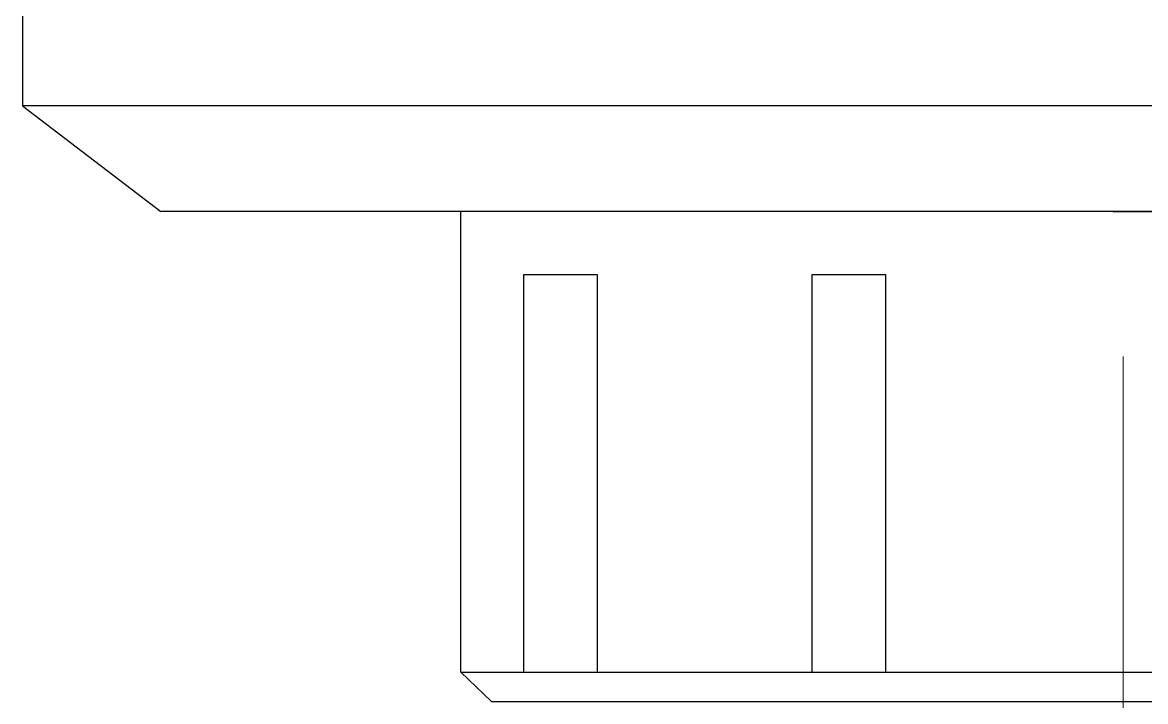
# Model space of a CAD drawing. Header units: millimetres. Extents: x 3795014 to 4300160, y 3869364 to 4016788.
# Drawn here: x 4229125.4 to 4229182.2, y 3922103.5 to 3922137.8 of the extents above; entities that cross this region are included whole.
import ezdxf

# ---------------------------------------------------------------- set-up
doc = ezdxf.new("R2010")
doc.units = ezdxf.units.MM
doc.linetypes.add('CENTER', pattern=[2, 1.25, -0.25, 0.25, -0.25])
doc.layers.add('АРМАТУРА', color=2, linetype='Continuous')
doc.layers.add('Дополнительная', color=7, linetype='Continuous', lineweight=18)

msp = doc.modelspace()

# ---------------------------------------------------------------- linework, layer by layer
at = {"layer": 'АРМАТУРА', "color": 0, "lineweight": -3}
for p, q in [((4229125.396, 3922165.138, 0), (4229125.396, 3922133.617, 0)), ((4229235.687, 3922133.617, 0), (4229125.396, 3922133.617, 0)), ((4229125.396, 3922133.617, 0), (4229132.389, 3922128.277, 0)), ((4229180.542, 3922128.277, 0), (4229132.389, 3922128.277, 0)), ((4229147.568, 3922104.979, 0), (4229147.568, 3922128.277, 0)), ((4229208.967, 3922128.277, 0), (4229152.116, 3922128.277, 0)), ((4229180.542, 3922128.277, 0), (4229228.695, 3922128.277, 0)), ((4229150.735, 3922125.074, 0), (4229150.735, 3922104.979, 0)), ((4229154.476, 3922125.074, 0), (4229150.735, 3922125.074, 0)), ((4229154.476, 3922104.979, 0), (4229154.476, 3922125.074, 0)), ((4229165.309, 3922125.074, 0), (4229165.309, 3922104.979, 0)), ((4229169.05, 3922125.074, 0), (4229165.309, 3922125.074, 0)), ((4229169.05, 3922104.979, 0), (4229169.05, 3922125.074, 0)), ((4229147.568, 3922104.979, 0), (4229213.515, 3922104.979, 0)), ((4229147.568, 3922104.979, 0), (4229213.515, 3922104.979, 0)), ((4229147.568, 3922104.979, 0), (4229149.115, 3922103.486, 0)), ((4229150.735, 3922104.979, 0), (4229154.476, 3922104.979, 0)), ((4229165.309, 3922104.979, 0), (4229169.05, 3922104.979, 0)), ((4229149.115, 3922103.486, 0), (4229211.969, 3922103.486, 0)), ((4229149.115, 3922103.486, 0), (4229211.969, 3922103.486, 0))]:
    msp.add_line(p, q, dxfattribs=at)
at = {"layer": 'Дополнительная', "linetype": 'CENTER', "ltscale": 100}
msp.add_line((4229180.506, 3928870.944, 0), (4229181.082, 3921782.581, 0), dxfattribs=at)

doc.saveas('drawing.dxf')
